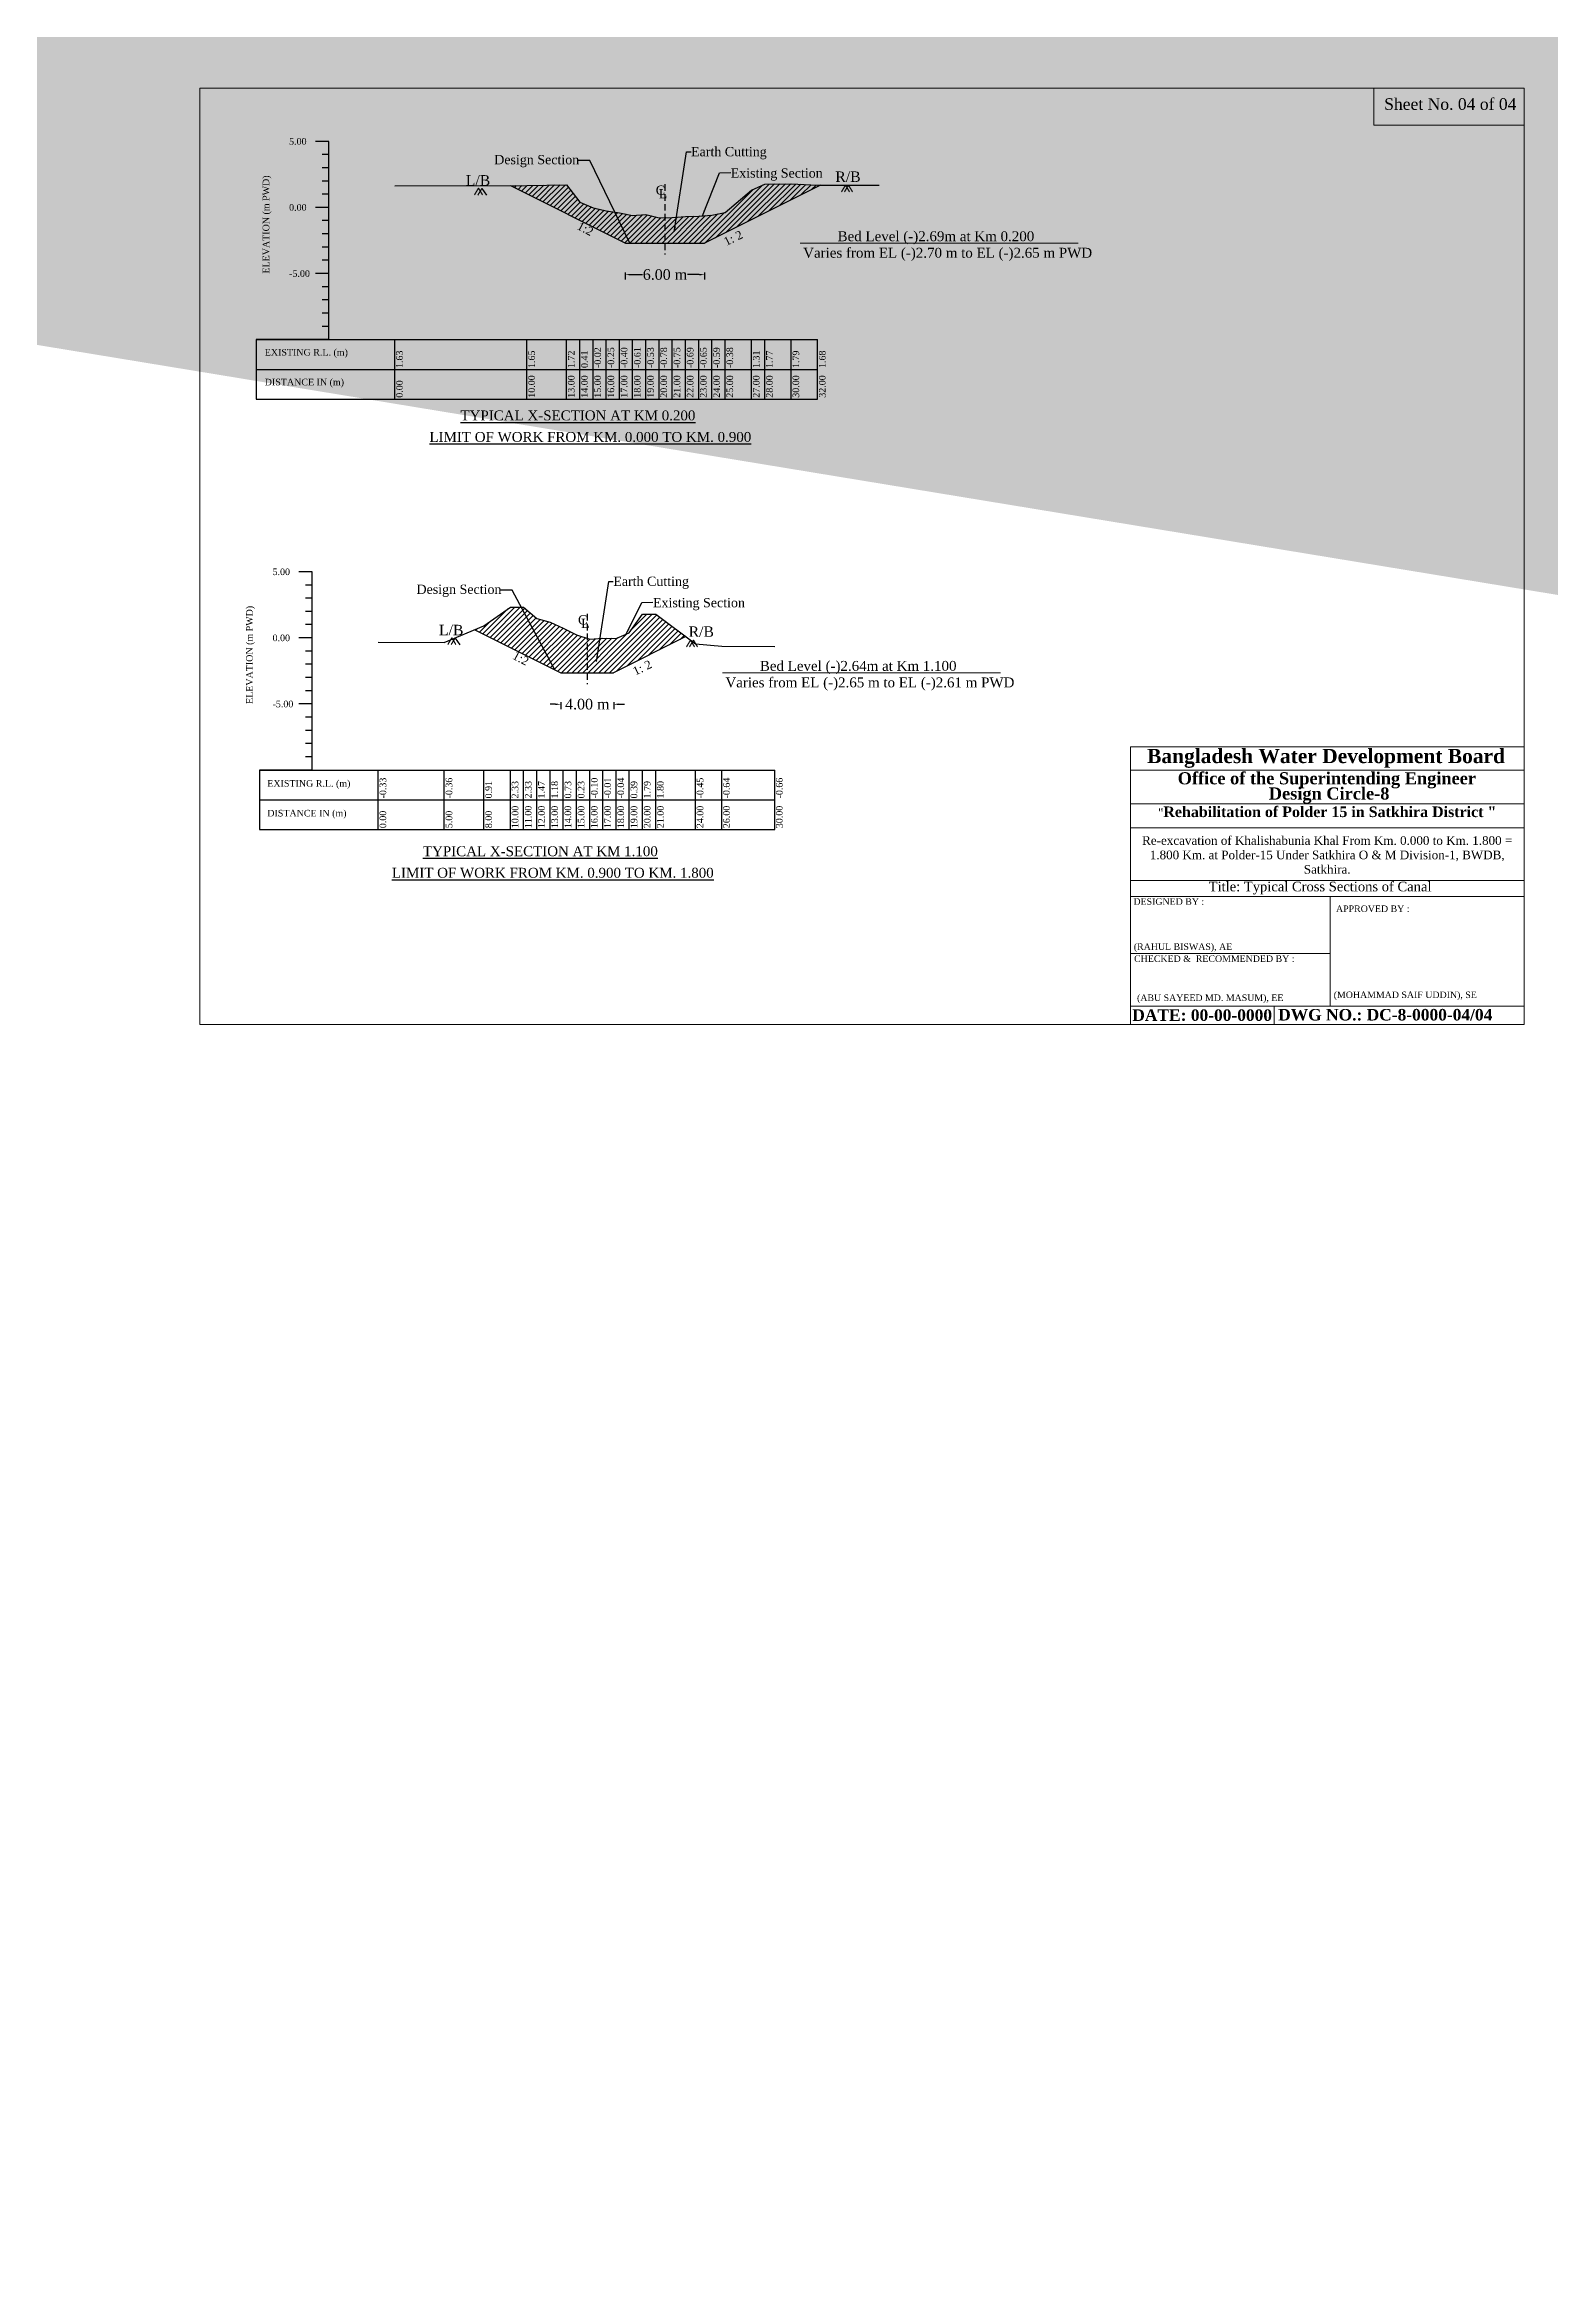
# Model space of a CAD drawing. Header units: metres. Extents: x -148477 to 178947, y -19024 to 2962.
# Drawn here: x 178057.5 to 178171.5, y 2632.8 to 2801.9 of the extents above; entities that cross this region are included whole.
import ezdxf

# ---------------------------------------------------------------- set-up
doc = ezdxf.new("R2010")
doc.units = ezdxf.units.M
doc.linetypes.add('DASHED', pattern=[0.75, 0.5, -0.25])
doc.styles.add('liza', font='times.ttf', dxfattribs={"height": 2})
doc.styles.get("Standard").update_dxf_attribs({"font": 'times.ttf'})
doc.dimstyles.new('ISO-25', dxfattribs={"dimtxt": 2.5, "dimasz": 2.5, "dimexe": 1.25, "dimexo": 0.625, "dimtad": 1, "dimtxsty": 'Standard', "dimcen": 2.5, "dimadec": 0, "dimazin": 0, "dimtfac": 1, "dimtmove": 0, "dimatfit": 3, "dimfxl": 1, "dimarcsym": 0})
doc.dimstyles.get("Standard").update_dxf_attribs({"dimtxt": 0.5, "dimasz": 0.4075, "dimexe": 0.364, "dimexo": 0.219, "dimgap": 0.09, "dimtad": 0, "dimdec": 0, "dimlfac": 1000, "dimzin": 0, "dimdsep": 46, "dimtxsty": 'Standard', "dimcen": 0.09, "dimadec": 0, "dimazin": 0, "dimtfac": 1, "dimtdec": 0, "dimtofl": 0, "dimtmove": 0, "dimatfit": 3, "dimfxl": 1, "dimtolj": 1, "dimtzin": 0, "dimarcsym": 0})

# ---------------------------------------------------------------- blocks, each defined once
blk = doc.blocks.new('*D394')
at = {"color": 0, "lineweight": -2, "ltscale": 0.5}
for p, q in [((178101.45, 2784.65), (178101.45, 2784.13)), ((178101.86, 2784.5), (178102.75, 2784.5)), ((178107.04, 2784.5), (178106.15, 2784.5)), ((178107.45, 2784.65), (178107.45, 2784.13))]:
    blk.add_line(p, q, dxfattribs=at)
at = {"color": 0, "linetype": 'Continuous', "lineweight": -3, "ltscale": 0.5}
for points in [[(178101.86, 2784.56), (178101.86, 2784.43), (178101.45, 2784.5)], [(178107.04, 2784.56), (178107.04, 2784.43), (178107.45, 2784.5)]]:
    blk.add_solid(points, dxfattribs=at)
at = {"layer": 'Defpoints', "color": 0, "linetype": 'Continuous', "lineweight": -3, "ltscale": 0.5}
for p in [(178101.45, 2786.88), (178107.45, 2786.88), (178107.45, 2784.5)]:
    blk.add_point(p, dxfattribs=at)
at = {"color": 0, "linetype": 'Continuous', "lineweight": -3, "ltscale": 0.5, "insert": (178104.45, 2784.5), "char_height": 0.5, "attachment_point": 5}
blk.add_mtext('\\A1;{\\H1.6x;6.00 m}', dxfattribs=at)
blk = doc.blocks.new('*D396')
at = {"color": 0, "lineweight": -2, "ltscale": 0.5}
for p, q in [((178096.16, 2751.99), (178095.75, 2751.99)), ((178096.57, 2752.14), (178096.57, 2751.62)), ((178100.57, 2752.14), (178100.57, 2751.62)), ((178100.97, 2751.99), (178101.38, 2751.99))]:
    blk.add_line(p, q, dxfattribs=at)
at = {"color": 0, "linetype": 'Continuous', "lineweight": -3, "ltscale": 0.5}
for points in [[(178096.16, 2752.05), (178096.16, 2751.92), (178096.57, 2751.99)], [(178100.97, 2752.05), (178100.97, 2751.92), (178100.57, 2751.99)]]:
    blk.add_solid(points, dxfattribs=at)
at = {"layer": 'Defpoints', "color": 0, "linetype": 'Continuous', "lineweight": -3, "ltscale": 0.5}
for p in [(178096.57, 2754.37), (178100.57, 2754.37), (178100.57, 2751.99)]:
    blk.add_point(p, dxfattribs=at)
at = {"color": 0, "linetype": 'Continuous', "lineweight": -3, "ltscale": 0.5, "insert": (178098.57, 2751.99), "char_height": 0.5, "attachment_point": 5}
blk.add_mtext('\\A1;{\\H1.6x;4.00 m}', dxfattribs=at)

msp = doc.modelspace()

# ---------------------------------------------------------------- hatches: boundary and pattern name
at = {"linetype": 'Continuous', "lineweight": -3, "ltscale": 0.5}
h = msp.add_hatch(dxfattribs=at)
h.set_pattern_fill('ANSI31', color=0, scale=0.09, style=0)
h.set_pattern_definition([(45, (178079.04288, 2789.5816), (-0.2020558, 0.2020558), [])])
h.paths.add_polyline_path([(178116.2108, 2791.2616), (178116.0051, 2791.2616), (178114.0051, 2791.3716), (178112.0051, 2791.3516), (178111.0051, 2790.8916), (178109.0051, 2789.2016), (178108.0051, 2788.9916), (178107.0051, 2788.9316), (178106.0051, 2788.8916), (178105.0051, 2788.8316), (178104.4508, 2788.815), (178104.4508, 2786.8816), (178107.4508, 2786.8816)])
h.paths.add_polyline_path([(178104.4508, 2788.815), (178104.0051, 2788.8016), (178103.0051, 2789.0516), (178102.0051, 2788.9716), (178101.0051, 2789.1816), (178100.0051, 2789.3316), (178099.0051, 2789.5616), (178098.0051, 2789.9916), (178097.0051, 2791.3016), (178094.0051, 2791.2316), (178092.7558, 2791.2291), (178101.4508, 2786.8816), (178104.4508, 2786.8816)])
h = msp.add_hatch(dxfattribs=at)
h.set_pattern_fill('ANSI31', color=0, scale=0.09, style=0)
h.set_pattern_definition([(45, (178665.34505, 2855.54425), (-0.20205576, 0.20205576), [])])
h.paths.add_polyline_path([(178106.03, 2757.1039), (178103.7525, 2758.8121), (178102.7525, 2758.8021), (178101.7525, 2757.4021), (178100.7525, 2756.9721), (178099.7525, 2757.0021), (178098.7525, 2756.9121), (178098.5664, 2756.9735), (178098.5664, 2754.3721), (178100.5664, 2754.3721)])
h.paths.add_polyline_path([(178098.5664, 2756.9735), (178097.7525, 2757.2421), (178096.7525, 2757.7421), (178095.7525, 2758.1921), (178094.7525, 2758.4821), (178093.7525, 2759.3421), (178092.7525, 2759.3421), (178090.7525, 2757.9221), (178090.056, 2757.6273), (178096.5664, 2754.3721), (178098.5664, 2754.3721)])

# ---------------------------------------------------------------- linework, layer by layer
at = {"color": 0, "linetype": 'ByBlock', "lineweight": -2, "ltscale": 0.5}
for p, q in [((178079.0051, 2794.5816), (178078.0051, 2794.5816)), ((178079.0051, 2793.5816), (178078.5051, 2793.5816)), ((178079.0051, 2779.5816), (178079.0051, 2794.5816)), ((178079.0051, 2792.5816), (178078.5051, 2792.5816)), ((178079.0051, 2791.5816), (178078.5051, 2791.5816)), ((178079.0051, 2790.5816), (178078.5051, 2790.5816)), ((178079.0051, 2789.5816), (178078.0051, 2789.5816)), ((178079.0051, 2788.5816), (178078.5051, 2788.5816)), ((178079.0051, 2787.5816), (178078.5051, 2787.5816)), ((178079.0051, 2786.5816), (178078.5051, 2786.5816)), ((178079.0051, 2785.5816), (178078.5051, 2785.5816)), ((178079.0051, 2784.5816), (178078.0051, 2784.5816)), ((178079.0051, 2783.5816), (178078.5051, 2783.5816)), ((178079.0051, 2782.5816), (178078.5051, 2782.5816)), ((178079.0051, 2781.5816), (178078.5051, 2781.5816)), ((178079.0051, 2780.5816), (178078.5051, 2780.5816)), ((178073.5222, 2779.5816), (178116.0051, 2779.5816)), ((178079.0051, 2779.5816), (178078.0051, 2779.5816)), ((178084.0051, 2775.0816), (178084.0051, 2779.5816)), ((178094.0051, 2775.0816), (178094.0051, 2779.5816)), ((178097.0051, 2775.0816), (178097.0051, 2779.5816)), ((178098.0051, 2775.0816), (178098.0051, 2779.5816)), ((178099.0051, 2775.0816), (178099.0051, 2779.5816)), ((178100.0051, 2775.0816), (178100.0051, 2779.5816)), ((178101.0051, 2775.0816), (178101.0051, 2779.5816)), ((178102.0051, 2775.0816), (178102.0051, 2779.5816)), ((178103.0051, 2775.0816), (178103.0051, 2779.5816)), ((178104.0051, 2775.0816), (178104.0051, 2779.5816)), ((178105.0051, 2775.0816), (178105.0051, 2779.5816)), ((178106.0051, 2775.0816), (178106.0051, 2779.5816)), ((178107.0051, 2775.0816), (178107.0051, 2779.5816)), ((178108.0051, 2775.0816), (178108.0051, 2779.5816)), ((178109.0051, 2775.0816), (178109.0051, 2779.5816)), ((178111.0051, 2775.0816), (178111.0051, 2779.5816)), ((178112.0051, 2775.0816), (178112.0051, 2779.5816)), ((178114.0051, 2775.0816), (178114.0051, 2779.5816)), ((178116.0051, 2775.0816), (178116.0051, 2779.5816)), ((178073.5222, 2777.3316), (178116.0051, 2777.3316)), ((178073.5222, 2775.0816), (178116.0051, 2775.0816)), ((178077.7525, 2762.0121), (178076.7525, 2762.0121)), ((178077.7525, 2747.0121), (178077.7525, 2762.0121)), ((178077.7525, 2761.0121), (178077.2525, 2761.0121)), ((178077.7525, 2760.0121), (178077.2525, 2760.0121)), ((178077.7525, 2759.0121), (178077.2525, 2759.0121)), ((178077.7525, 2758.0121), (178077.2525, 2758.0121)), ((178077.7525, 2757.0121), (178076.7525, 2757.0121)), ((178077.7525, 2756.0121), (178077.2525, 2756.0121)), ((178077.7525, 2755.0121), (178077.2525, 2755.0121)), ((178077.7525, 2754.0121), (178077.2525, 2754.0121)), ((178077.7525, 2753.0121), (178077.2525, 2753.0121)), ((178077.7525, 2752.0121), (178076.7525, 2752.0121)), ((178077.7525, 2751.0121), (178077.2525, 2751.0121)), ((178077.7525, 2750.0121), (178077.2525, 2750.0121)), ((178077.7525, 2749.0121), (178077.2525, 2749.0121)), ((178077.7525, 2748.0121), (178077.2525, 2748.0121)), ((178073.77, 2747.0121), (178112.7525, 2747.0121)), ((178077.7525, 2747.0121), (178076.7525, 2747.0121)), ((178082.7525, 2742.5121), (178082.7525, 2747.0121)), ((178087.7525, 2742.5121), (178087.7525, 2747.0121)), ((178090.7525, 2742.5121), (178090.7525, 2747.0121)), ((178092.7525, 2742.5121), (178092.7525, 2747.0121)), ((178093.7525, 2742.5121), (178093.7525, 2747.0121)), ((178094.7525, 2742.5121), (178094.7525, 2747.0121)), ((178095.7525, 2742.5121), (178095.7525, 2747.0121)), ((178096.7525, 2742.5121), (178096.7525, 2747.0121)), ((178097.7525, 2742.5121), (178097.7525, 2747.0121)), ((178098.7525, 2742.5121), (178098.7525, 2747.0121)), ((178099.7525, 2742.5121), (178099.7525, 2747.0121)), ((178100.7525, 2742.5121), (178100.7525, 2747.0121)), ((178101.7525, 2742.5121), (178101.7525, 2747.0121)), ((178102.7525, 2742.5121), (178102.7525, 2747.0121)), ((178103.7525, 2742.5121), (178103.7525, 2747.0121)), ((178106.7525, 2742.5121), (178106.7525, 2747.0121)), ((178108.7525, 2742.5121), (178108.7525, 2747.0121)), ((178112.7525, 2742.5121), (178112.7525, 2747.0121)), ((178073.77, 2744.7621), (178112.7525, 2744.7621)), ((178073.77, 2742.5121), (178112.7525, 2742.5121))]:
    msp.add_line(p, q, dxfattribs=at)
at = {"color": 0, "lineweight": 18, "ltscale": 0.5}
for p, q in [((178090.3479, 2791.0316), (178090.0479, 2790.5316)), ((178090.3479, 2791.0316), (178090.0479, 2790.5316)), ((178090.5979, 2791.0216), (178090.2979, 2790.5216)), ((178090.5979, 2791.0216), (178090.2979, 2790.5216)), ((178090.3479, 2791.0316), (178090.6479, 2790.5316)), ((178090.3479, 2791.0316), (178090.6479, 2790.5316)), ((178118.1069, 2791.2588), (178117.8069, 2790.7588)), ((178118.1069, 2791.2588), (178117.8069, 2790.7588)), ((178118.3311, 2791.2616), (178118.0311, 2790.7616)), ((178118.1069, 2791.2588), (178118.4069, 2790.7588)), ((178118.1069, 2791.2588), (178118.4069, 2790.7588)), ((178118.3311, 2791.2616), (178118.6311, 2790.7616)), ((178088.3211, 2757.0087), (178088.0211, 2756.5087)), ((178088.3211, 2757.0087), (178088.0211, 2756.5087)), ((178088.5711, 2756.9987), (178088.2711, 2756.4987)), ((178088.5711, 2756.9987), (178088.2711, 2756.4987)), ((178088.3211, 2757.0087), (178088.6211, 2756.5087)), ((178088.3211, 2757.0087), (178088.6211, 2756.5087)), ((178106.3879, 2756.8356), (178106.0879, 2756.3356)), ((178106.3879, 2756.8356), (178106.0879, 2756.3356)), ((178106.6121, 2756.8384), (178106.3121, 2756.3384)), ((178106.3879, 2756.8356), (178106.6879, 2756.3356)), ((178106.3879, 2756.8356), (178106.6879, 2756.3356)), ((178106.6121, 2756.8384), (178106.9121, 2756.3384))]:
    msp.add_line(p, q, dxfattribs=at)
at = {"color": 0, "linetype": 'Continuous', "lineweight": -3, "ltscale": 0.5}
for p, q in [((178090.5979, 2791.0216), (178090.9522, 2790.518)), ((178092.7558, 2791.2291), (178101.4508, 2786.8816)), ((178116.2108, 2791.2616), (178107.4508, 2786.8816)), ((178116.0051, 2791.2616), (178120.6571, 2791.2616)), ((178101.4508, 2786.8816), (178107.4508, 2786.8816)), ((178079.0051, 2779.5816), (178073.5222, 2779.5816)), ((178073.5222, 2779.5816), (178073.5222, 2775.0816)), ((178088.5711, 2756.9987), (178088.9254, 2756.4951)), ((178090.056, 2757.6273), (178096.5664, 2754.3721)), ((178106.03, 2757.1039), (178100.5664, 2754.3721)), ((178096.5664, 2754.3721), (178100.5664, 2754.3721)), ((178077.7525, 2747.0121), (178073.77, 2747.0121)), ((178073.77, 2747.0121), (178073.77, 2742.5121))]:
    msp.add_line(p, q, dxfattribs=at)
at = {"color": 0, "linetype": 'DASHED', "lineweight": -2}
for p, q in [((178104.4508, 2791.3416), (178104.4508, 2786.0272)), ((178098.5664, 2758.8321), (178098.5664, 2753.5178))]:
    msp.add_line(p, q, dxfattribs=at)
at = {"color": 0, "linetype": 'Continuous', "lineweight": 18, "ltscale": 0.5}
for p, q in [((178114.6932, 2786.8813), (178135.7228, 2786.8813)), ((178108.8088, 2754.3718), (178129.8384, 2754.3718))]:
    msp.add_line(p, q, dxfattribs=at)
at = {"lineweight": 18}
for p, q in [((178139.6925, 2727.7471), (178139.6925, 2748.7783)), ((178139.6925, 2748.7783), (178169.5017, 2748.7783)), ((178139.6925, 2727.7471), (178139.6925, 2748.7783)), ((178139.8076, 2748.7783), (178169.5017, 2748.7783)), ((178139.8076, 2748.7783), (178169.5017, 2748.7783)), ((178147.8235, 2748.7783), (178169.5017, 2748.7783)), ((178139.6925, 2747.0084), (178169.5017, 2747.0084)), ((178139.6925, 2744.458), (178169.5017, 2744.458)), ((178139.6925, 2742.636), (178169.5017, 2742.636)), ((178139.6925, 2738.6577), (178169.5017, 2738.6577)), ((178139.6925, 2737.4393), (178169.5017, 2737.4393)), ((178154.7974, 2737.4393), (178154.7974, 2729.1544)), ((178139.6925, 2733.1358), (178154.7974, 2733.1358)), ((178139.6925, 2729.1544), (178169.5017, 2729.1544)), ((178142.0175, 2729.1544), (178169.5017, 2729.1544)), ((178142.0175, 2729.1544), (178169.5017, 2729.1544)), ((178142.0175, 2729.1544), (178169.5017, 2729.1544)), ((178150.5442, 2729.1544), (178150.5442, 2727.7471)), ((178139.6925, 2727.7471), (178168.2127, 2727.7471))]:
    msp.add_line(p, q, dxfattribs=at)
for points in [[(178069.2601, 2727.7448), (178069.2601, 2798.6081), (178169.471, 2798.6081), (178169.471, 2727.7448), (178069.2601, 2727.7448)], [(178169.4709, 2798.6081), (178158.0904, 2798.6081), (178158.0904, 2795.8147), (178169.4709, 2795.8147)]]:
    msp.add_lwpolyline(points, close=True, dxfattribs=at)
at = {"color": 0, "linetype": 'ByBlock', "lineweight": -2, "ltscale": 0.5}
for points in [[(178084.0051, 2791.2116), (178094.0051, 2791.2316), (178097.0051, 2791.3016), (178098.0051, 2789.9916), (178099.0051, 2789.5616), (178100.0051, 2789.3316), (178101.0051, 2789.1816), (178102.0051, 2788.9716), (178103.0051, 2789.0516), (178104.0051, 2788.8016), (178105.0051, 2788.8316), (178106.0051, 2788.8916), (178107.0051, 2788.9316), (178108.0051, 2788.9916), (178109.0051, 2789.2016), (178111.0051, 2790.8916), (178112.0051, 2791.3516), (178114.0051, 2791.3716), (178116.0051, 2791.2616)], [(178082.7525, 2756.6821), (178087.7525, 2756.6521), (178090.7525, 2757.9221), (178092.7525, 2759.3421), (178093.7525, 2759.3421), (178094.7525, 2758.4821), (178095.7525, 2758.1921), (178096.7525, 2757.7421), (178097.7525, 2757.2421), (178098.7525, 2756.9121), (178099.7525, 2757.0021), (178100.7525, 2756.9721), (178101.7525, 2757.4021), (178102.7525, 2758.8021), (178103.7525, 2758.8121), (178106.7525, 2756.5621), (178108.7525, 2756.3721), (178112.7525, 2756.3521)]]:
    msp.add_lwpolyline(points, dxfattribs=at)

# ---------------------------------------------------------------- texts
at = {"color": 0, "lineweight": 18, "ltscale": 0.5}
for s, p in [('L/B', (178089.3781, 2791.2371)), ('R/B', (178117.3451, 2791.5182)), ('L/B', (178087.3513, 2757.2142)), ('R/B', (178106.2413, 2757.095))]:
    msp.add_text(s, height=0.7865, dxfattribs=at).set_placement(p)
for s, rotation, p in [('1:2', 331.959928, (178097.7318, 2787.9761)), ('1: 2', 25.813366, (178109.092, 2786.6605)), ('1:2', 331.959928, (178092.8474, 2755.4666)), ('1: 2', 25.813366, (178102.2076, 2754.151))]:
    msp.add_text(s, height=0.63648, rotation=rotation, dxfattribs=at).set_placement(p)
at = {"lineweight": 18}
for s, insert, char_height, width, attachment_point in [('Sheet No. 04 of 04', (178158.8789, 2797.8456), 0.880386, 10.440334, 1), ('{\\fTimes New Roman|b1|i0|c0|p18;Bangladesh Water Development Board}', (178140.9379, 2748.6115), 1.074034, 38.578957, 1), ('{\\fTimes New Roman|b1|i0|c0|p18;Office of the Superintending Engineer}', (178143.2512, 2746.8477), 0.918146, 32.979497, 1), ('{\\fTimes New Roman|b1|i0|c0|p18;Design Circle-8}', (178150.148, 2745.6948), 0.918146, 32.979497, 1), ('Title: Typical Cross Sections of Canal', (178154.027, 2738.0777), 0.729493, 29.429012, 5)]:
    msp.add_mtext(s, dxfattribs=dict(at, insert=insert, char_height=char_height, width=width, attachment_point=attachment_point))
at = {"color": 0, "linetype": 'ByBlock', "lineweight": -2, "ltscale": 0.5, "char_height": 0.5, "attachment_point": 1, "style": 'liza'}
for s, insert, width in [('5.00', (178076.0051, 2794.8316), 2), ('0.00', (178076.0051, 2789.8316), 2), ('-5.00', (178076.0051, 2784.8316), 2), ('EXISTING R.L. (m)', (178074.1631, 2778.8703), 7.5), ('DISTANCE IN (m)', (178074.1631, 2776.6203), 7.5), ('5.00', (178074.7525, 2762.2621), 2), ('0.00', (178074.7525, 2757.2621), 2), ('-5.00', (178074.7525, 2752.2621), 2), ('EXISTING R.L. (m)', (178074.3532, 2746.2495), 7.5), ('DISTANCE IN (m)', (178074.3532, 2743.9995), 7.5)]:
    msp.add_mtext(s, dxfattribs=dict(at, insert=insert, width=width))
at = {"color": 0, "lineweight": 18, "ltscale": 2, "char_height": 0.7, "width": 12.836084, "attachment_point": 1}
for s, insert in [('Design Section', (178091.5298, 2793.5496)), ('Earth Cutting', (178106.424, 2794.1546)), ('Existing Section', (178109.4261, 2792.5375)), ('C', (178103.7545, 2791.238)), ('L', (178103.9841, 2790.9689)), ('Earth Cutting', (178100.5397, 2761.6451)), ('Design Section', (178085.6454, 2761.0401)), ('Existing Section', (178103.5417, 2760.028)), ('C', (178097.8701, 2758.7285)), ('L', (178098.0997, 2758.4594))]:
    msp.add_mtext(s, dxfattribs=dict(at, insert=insert))
at = {"color": 0, "linetype": 'ByBlock', "lineweight": -2, "ltscale": 0.5, "char_height": 0.5, "attachment_point": 1, "rotation": 90, "style": 'liza'}
for s, insert, width in [('ELEVATION (m PWD)', (178074.0051, 2784.5816), 10), ('1.63', (178084.1051, 2777.4316), 2.15), ('1.65', (178094.1051, 2777.4316), 2.15), ('1.72', (178097.1051, 2777.4316), 2.15), ('0.41', (178098.1051, 2777.4316), 2.15), ('-0.02', (178099.1051, 2777.4316), 2.15), ('-0.25', (178100.1051, 2777.4316), 2.15), ('-0.40', (178101.1051, 2777.4316), 2.15), ('-0.61', (178102.1051, 2777.4316), 2.15), ('-0.53', (178103.1051, 2777.4316), 2.15), ('-0.78', (178104.1051, 2777.4316), 2.15), ('-0.75', (178105.1051, 2777.4316), 2.15), ('-0.69', (178106.1051, 2777.4316), 2.15), ('-0.65', (178107.1051, 2777.4316), 2.15), ('-0.59', (178108.1051, 2777.4316), 2.15), ('-0.38', (178109.1051, 2777.4316), 2.15), ('1.31', (178111.1051, 2777.4316), 2.15), ('1.77', (178112.1051, 2777.4316), 2.15), ('1.79', (178114.1051, 2777.4316), 2.15), ('1.68', (178116.1051, 2777.4316), 2.15), ('0.00', (178084.1051, 2775.1816), 2.15), ('10.00', (178094.1051, 2775.1816), 2.15), ('13.00', (178097.1051, 2775.1816), 2.15), ('14.00', (178098.1051, 2775.1816), 2.15), ('15.00', (178099.1051, 2775.1816), 2.15), ('16.00', (178100.1051, 2775.1816), 2.15), ('17.00', (178101.1051, 2775.1816), 2.15), ('18.00', (178102.1051, 2775.1816), 2.15), ('19.00', (178103.1051, 2775.1816), 2.15), ('20.00', (178104.1051, 2775.1816), 2.15), ('21.00', (178105.1051, 2775.1816), 2.15), ('22.00', (178106.1051, 2775.1816), 2.15), ('23.00', (178107.1051, 2775.1816), 2.15), ('24.00', (178108.1051, 2775.1816), 2.15), ('25.00', (178109.1051, 2775.1816), 2.15), ('27.00', (178111.1051, 2775.1816), 2.15), ('28.00', (178112.1051, 2775.1816), 2.15), ('30.00', (178114.1051, 2775.1816), 2.15), ('32.00', (178116.1051, 2775.1816), 2.15), ('ELEVATION (m PWD)', (178072.7525, 2752.0121), 10), ('-0.33', (178082.8525, 2744.8621), 2.15), ('-0.36', (178087.8525, 2744.8621), 2.15), ('0.91', (178090.8525, 2744.8621), 2.15), ('2.33', (178092.8525, 2744.8621), 2.15), ('2.33', (178093.8525, 2744.8621), 2.15), ('1.47', (178094.8525, 2744.8621), 2.15), ('1.18', (178095.8525, 2744.8621), 2.15), ('0.73', (178096.8525, 2744.8621), 2.15), ('0.23', (178097.8525, 2744.8621), 2.15), ('-0.10', (178098.8525, 2744.8621), 2.15), ('-0.01', (178099.8525, 2744.8621), 2.15), ('-0.04', (178100.8525, 2744.8621), 2.15), ('0.39', (178101.8525, 2744.8621), 2.15), ('1.79', (178102.8525, 2744.8621), 2.15), ('1.80', (178103.8525, 2744.8621), 2.15), ('-0.45', (178106.8525, 2744.8621), 2.15), ('-0.64', (178108.8525, 2744.8621), 2.15), ('-0.66', (178112.8525, 2744.8621), 2.15), ('10.00', (178092.8525, 2742.6121), 2.15), ('11.00', (178093.8525, 2742.6121), 2.15), ('12.00', (178094.8525, 2742.6121), 2.15), ('13.00', (178095.8525, 2742.6121), 2.15), ('14.00', (178096.8525, 2742.6121), 2.15), ('15.00', (178097.8525, 2742.6121), 2.15), ('16.00', (178098.8525, 2742.6121), 2.15), ('17.00', (178099.8525, 2742.6121), 2.15), ('18.00', (178100.8525, 2742.6121), 2.15), ('19.00', (178101.8525, 2742.6121), 2.15), ('20.00', (178102.8525, 2742.6121), 2.15), ('21.00', (178103.8525, 2742.6121), 2.15), ('24.00', (178106.8525, 2742.6121), 2.15), ('26.00', (178108.8525, 2742.6121), 2.15), ('30.00', (178112.8525, 2742.6121), 2.15), ('0.00', (178082.8525, 2742.6121), 2.15), ('5.00', (178087.8525, 2742.6121), 2.15), ('8.00', (178090.8525, 2742.6121), 2.15)]:
    msp.add_mtext(s, dxfattribs=dict(at, insert=insert, width=width))
at = {"color": 0, "linetype": 'Continuous', "lineweight": 18, "char_height": 0.65, "attachment_point": 1}
for s, insert in [('      {\\H1.154x;    Bed Level (-)2.69m at Km 0.200\\PVaries from EL (-)2.70 m to EL (-)2.65 m PWD}', (178114.9099, 2787.7776)), ('      {\\H1.154x;    Bed Level (-)2.64m at Km 1.100\\PVaries from EL (-)2.65 m to EL (-)2.61 m PWD}', (178109.0255, 2755.2681))]:
    msp.add_mtext(s, dxfattribs=dict(at, insert=insert))
at = {"color": 0, "linetype": 'ByBlock', "lineweight": -2, "ltscale": 0.5, "char_height": 0.75, "width": 39.560268, "attachment_point": 2}
for s, insert in [('{\\LTYPICAL X-SECTION AT KM 0.200}', (178097.8632, 2774.221)), ('{\\LLIMIT OF WORK FROM KM. 0.000 TO KM. 0.900}', (178098.8033, 2772.5922)), ('{\\LTYPICAL X-SECTION AT KM 1.100}', (178095.0206, 2741.2428)), ('{\\LLIMIT OF WORK FROM KM. 0.900 TO KM. 1.800}', (178095.9607, 2739.614))]:
    msp.add_mtext(s, dxfattribs=dict(at, insert=insert))
at = {"linetype": 'ByBlock', "lineweight": 18, "char_height": 0.6545, "width": 29.527885, "attachment_point": 2}
for s, insert in [('"{\\fTimes New Roman|b1|i0|c0|p18;\\H1.222x;Rehabilitation of Polder 15 in Satkhira District "}', (178154.567, 2744.2533)), ('Re-excavation of Khalishabunia Khal From Km. 0.000 to Km. 1.800 = 1.800 Km. at Polder-15 Under Satkhira O & M Division-1, BWDB, Satkhira.', (178154.567, 2742.0061))]:
    msp.add_mtext(s, dxfattribs=dict(at, insert=insert))
at = {"lineweight": 18, "attachment_point": 1}
for s, insert, char_height in [('DESIGNED BY :', (178139.9051, 2737.3087), 0.494415), ('APPROVED BY :', (178155.2334, 2736.766), 0.494415), ('(RAHUL BISWAS), AE', (178139.9316, 2733.8953), 0.494415), ('CHECKED &  RECOMMENDED BY :', (178139.9553, 2732.9869), 0.494415), ('(ABU SAYEED MD. MASUM), EE', (178140.1758, 2730.03), 0.494415), ('(MOHAMMAD SAIF UDDIN), SE', (178155.0608, 2730.2512), 0.494415), ('{\\fTimes New Roman|b1|i0|c0|p18;DATE: \\C0;00-00-0000}', (178139.8179, 2728.9019), 0.872148), ('{\\fTimes New Roman|b1|i0|c0|p18;DWG NO.: DC-8-0000-04/04} ', (178150.8561, 2728.9328), 0.872148)]:
    msp.add_mtext(s, dxfattribs=dict(at, insert=insert, char_height=char_height))

# ---------------------------------------------------------------- dimensions: what is measured, and where the dimension line sits
at = {"color": 0, "linetype": 'Continuous', "lineweight": -3, "ltscale": 0.5}
for base, p1, p2, text, picture, middle in [((178107.4508, 2784.4956), (178101.4508, 2786.8816), (178107.4508, 2786.8816), '{\\H1.6x;6.00 m}', '*D394', (178104.4508, 2784.4956)), ((178100.5664, 2751.9862), (178096.5664, 2754.3721), (178100.5664, 2754.3721), '{\\H1.6x;4.00 m}', '*D396', (178098.5664, 2751.9862))]:
    dim = msp.add_linear_dim(base=base, p1=p1, p2=p2, text=text, dimstyle='Standard', override={"dimfxl": 0.15, "dimfxlon": 1}, dxfattribs=at)
    dim.commit()
    dim.dimension.update_dxf_attribs({"geometry": picture, "text_midpoint": middle})

# ---------------------------------------------------------------- leaders
at = {"lineweight": 18, "ltscale": 0.5}
msp.add_leader([(177947.2606, 2797.2092), (177952.2863, 2797.2092), (177957.4731, 2797.2037)], dimstyle='ISO-25', override={"dimasz": 1000, "dimclrd": 7}, dxfattribs=at)
at = {"color": 0, "linetype": 'Continuous', "lineweight": -3, "ltscale": 0.5}
for points in [[(178105.1558, 2787.7269), (178106.0816, 2793.7856), (178106.426, 2793.7856)], [(178101.7991, 2786.8816), (178098.7751, 2793.1352), (178097.8493, 2793.1352)], [(178107.2784, 2788.948), (178108.5853, 2792.1912), (178109.4261, 2792.2325)], [(178099.2714, 2755.2174), (178100.1972, 2761.2762), (178100.5416, 2761.2762)], [(178096.1055, 2754.6026), (178092.8907, 2760.6257), (178091.9649, 2760.6257)], [(178101.5103, 2757.298), (178102.7009, 2759.6817), (178103.5417, 2759.7231)]]:
    msp.add_leader(points, dimstyle='Standard', override={"dimgap": 0.09, "dimtad": 0, "dimfxl": 0.15, "dimfxlon": 1}, dxfattribs=at)

doc.saveas('drawing.dxf')
